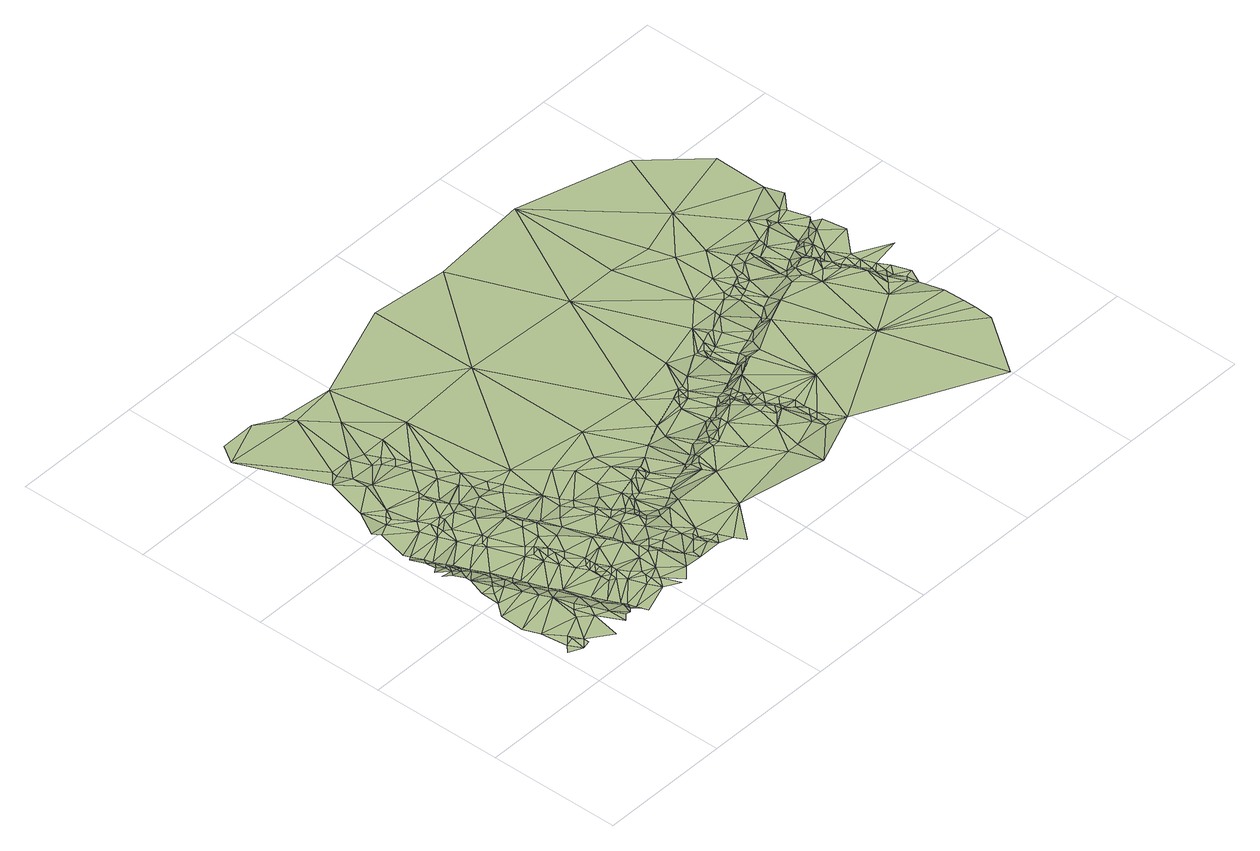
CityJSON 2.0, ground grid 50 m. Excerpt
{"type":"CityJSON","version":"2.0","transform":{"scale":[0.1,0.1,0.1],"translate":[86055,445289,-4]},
"CityObjects":{
"terrain1":{"type":"TINRelief","geometry":[{"type":"CompositeSurface","lod":"1","boundaries":[[[0,1,2]],[[0,3,1]],[[1,4,5]],[[3,4,1]],[[6,3,0]],[[6,0,7]],[[6,4,3]],[[8,5,4]],[[9,10,5]],[[6,8,4]],[[11,10,12]],[[13,11,14]],[[15,6,16]],[[17,13,18]],[[9,5,8]],[[15,8,6]],[[9,12,10]],[[19,18,13]],[[11,12,14]],[[17,18,20]],[[21,17,20]],[[19,13,14]],[[19,20,18]],[[22,23,24]],[[15,25,8]],[[25,9,8]],[[21,20,26]],[[27,28,29]],[[30,31,22]],[[23,27,29]],[[19,26,20]],[[31,23,22]],[[21,32,30]],[[33,25,15]],[[25,34,9]],[[21,26,35]],[[28,36,37]],[[15,38,39]],[[19,14,40]],[[33,34,25]],[[27,36,28]],[[32,31,30]],[[33,15,39]],[[31,41,23]],[[19,42,26]],[[37,43,44]],[[45,14,12]],[[23,46,27]],[[41,46,23]],[[21,35,47]],[[21,47,32]],[[36,48,37]],[[43,49,44]],[[9,50,12]],[[19,40,42]],[[38,51,39]],[[40,14,45]],[[52,36,27]],[[48,43,37]],[[42,35,26]],[[53,41,31]],[[46,52,27]],[[54,9,34]],[[50,45,12]],[[53,46,41]],[[52,48,36]],[[54,34,33]],[[32,55,31]],[[53,31,55]],[[33,39,56]],[[57,39,51]],[[58,52,46]],[[53,58,46]],[[59,50,9]],[[42,60,35]],[[35,60,47]],[[59,9,54]],[[60,32,47]],[[53,55,58]],[[61,42,40]],[[62,40,45]],[[54,33,56]],[[60,55,32]],[[63,45,50]],[[57,64,39]],[[61,60,42]],[[65,61,40]],[[62,65,40]],[[64,56,39]],[[63,50,59]],[[62,45,63]],[[49,66,67]],[[59,54,68]],[[69,49,43]],[[54,56,70]],[[63,59,68]],[[69,43,48]],[[57,71,64]],[[72,48,52]],[[68,54,70]],[[72,52,58]],[[73,70,56]],[[67,66,74]],[[64,75,56]],[[76,58,55]],[[75,73,56]],[[71,77,64]],[[78,74,79]],[[80,55,60]],[[81,82,71]],[[82,77,71]],[[77,75,64]],[[83,60,61]],[[83,61,65]],[[69,66,49]],[[84,65,62]],[[84,62,63]],[[85,78,79]],[[72,69,48]],[[86,63,68]],[[68,70,87]],[[74,66,79]],[[76,72,58]],[[88,70,73]],[[80,76,55]],[[89,73,75]],[[83,80,60]],[[77,90,75]],[[85,79,91]],[[83,65,84]],[[92,77,82]],[[93,82,94]],[[91,79,95]],[[84,63,86]],[[96,79,66]],[[96,95,79]],[[88,87,70]],[[86,68,97]],[[68,87,98]],[[99,69,72]],[[69,100,66]],[[85,91,101]],[[89,88,73]],[[68,98,97]],[[91,95,101]],[[99,102,69]],[[100,96,66]],[[103,76,80]],[[69,102,100]],[[96,101,95]],[[99,72,104]],[[105,72,76]],[[89,75,90]],[[105,76,103]],[[92,90,77]],[[103,80,106]],[[105,104,72]],[[93,92,82]],[[83,107,80]],[[83,84,108]],[[99,109,102]],[[106,80,107]],[[84,86,110]],[[105,103,106]],[[111,85,101]],[[99,104,109]],[[112,87,88]],[[113,96,100]],[[113,100,102]],[[108,84,114]],[[83,108,115]],[[89,112,88]],[[86,97,116]],[[87,117,98]],[[114,84,110]],[[83,115,107]],[[118,117,87]],[[112,118,87]],[[110,86,119]],[[98,120,97]],[[111,121,85]],[[119,86,116]],[[109,113,102]],[[115,108,114]],[[117,122,98]],[[96,123,101]],[[118,124,117]],[[89,125,112]],[[116,97,126]],[[120,126,97]],[[114,110,127]],[[89,90,125]],[[98,128,120]],[[124,122,117]],[[127,110,119]],[[105,129,104]],[[112,130,118]],[[122,128,98]],[[115,114,127]],[[131,109,104]],[[119,116,132]],[[130,124,118]],[[125,130,112]],[[92,133,90]],[[128,126,120]],[[134,121,135]],[[130,122,124]],[[136,125,90]],[[113,137,96]],[[132,116,126]],[[93,138,92]],[[127,119,132]],[[106,107,139]],[[115,140,107]],[[138,133,92]],[[141,136,90]],[[105,106,142]],[[131,113,109]],[[133,141,90]],[[129,131,104]],[[115,127,140]],[[93,143,138]],[[111,101,144]],[[93,145,143]],[[96,137,123]],[[146,121,111]],[[147,128,122]],[[140,139,107]],[[147,122,130]],[[127,132,148]],[[146,149,121]],[[150,101,123]],[[147,126,128]],[[149,135,121]],[[125,151,130]],[[138,152,133]],[[144,101,150]],[[105,142,129]],[[136,151,125]],[[138,143,152]],[[133,152,141]],[[131,153,113]],[[106,139,142]],[[140,127,148]],[[154,155,134]],[[141,151,136]],[[113,153,137]],[[132,126,156]],[[146,111,144]],[[129,157,131]],[[141,152,151]],[[143,158,159]],[[123,137,160]],[[157,161,131]],[[161,153,131]],[[143,159,152]],[[148,132,156]],[[156,126,147]],[[129,162,157]],[[163,139,140]],[[150,123,160]],[[137,153,164]],[[160,137,164]],[[147,130,165]],[[163,140,148]],[[130,151,165]],[[146,166,149]],[[166,135,149]],[[142,167,129]],[[168,134,135]],[[139,169,142]],[[167,162,129]],[[146,144,170]],[[162,161,157]],[[163,169,139]],[[171,151,152]],[[169,172,142]],[[172,167,142]],[[163,148,173]],[[163,174,169]],[[174,172,169]],[[144,150,175]],[[148,156,173]],[[159,176,152]],[[156,147,177]],[[178,161,162]],[[164,153,179]],[[160,164,180]],[[146,170,166]],[[150,160,180]],[[161,179,153]],[[171,152,176]],[[163,181,174]],[[147,165,177]],[[154,134,168]],[[167,178,162]],[[163,173,181]],[[171,182,151]],[[170,144,183]],[[151,182,165]],[[173,156,184]],[[156,177,184]],[[144,185,183]],[[144,175,185]],[[181,173,186]],[[165,187,177]],[[184,177,187]],[[178,188,161]],[[168,135,166]],[[180,164,179]],[[182,189,165]],[[171,190,182]],[[191,176,159]],[[175,150,180]],[[171,176,190]],[[161,188,179]],[[174,192,172]],[[193,166,170]],[[167,194,178]],[[172,192,167]],[[195,191,159]],[[196,190,176]],[[181,192,174]],[[197,189,182]],[[191,196,176]],[[170,183,198]],[[190,197,182]],[[173,184,199]],[[181,186,200]],[[201,187,165]],[[193,170,198]],[[184,187,201]],[[201,165,189]],[[173,199,186]],[[202,188,178]],[[196,203,190]],[[183,185,204]],[[191,203,196]],[[205,191,195]],[[194,202,178]],[[198,183,204]],[[203,197,190]],[[185,175,206]],[[175,180,207]],[[167,192,194]],[[180,179,208]],[[204,185,206]],[[181,200,192]],[[206,175,207]],[[179,188,208]],[[209,189,197]],[[184,201,210]],[[207,180,208]],[[202,211,188]],[[199,184,210]],[[212,191,205]],[[200,186,213]],[[214,166,193]],[[186,199,213]],[[201,189,209]],[[154,168,215]],[[205,195,216]],[[194,217,202]],[[191,218,203]],[[193,198,219]],[[211,208,188]],[[220,197,203]],[[202,217,211]],[[198,204,219]],[[194,192,217]],[[219,204,206]],[[168,166,214]],[[212,218,191]],[[209,197,220]],[[212,205,216]],[[200,221,192]],[[200,213,222]],[[195,223,216]],[[218,220,203]],[[199,210,224]],[[213,199,225]],[[200,222,221]],[[210,201,226]],[[225,199,224]],[[222,213,225]],[[214,193,219]],[[224,210,227]],[[201,209,228]],[[211,229,208]],[[211,217,229]],[[209,220,230]],[[212,216,231]],[[225,224,227]],[[227,210,232]],[[233,218,212]],[[229,217,192]],[[230,220,218]],[[226,201,228]],[[210,226,232]],[[233,212,231]],[[206,207,234]],[[231,216,235]],[[216,223,235]],[[209,236,228]],[[207,208,234]],[[222,225,237]],[[238,230,218]],[[233,238,218]],[[225,227,237]],[[209,230,239]],[[209,239,236]],[[233,231,238]],[[231,235,240]],[[235,223,240]],[[241,192,221]],[[227,232,242]],[[226,228,243]],[[219,206,234]],[[232,226,242]],[[236,244,228]],[[238,231,240]],[[240,223,245]],[[226,243,246]],[[215,168,247]],[[248,243,228]],[[222,249,221]],[[239,244,236]],[[242,226,246]],[[244,248,228]],[[229,192,241]],[[229,234,208]],[[246,243,248]],[[227,242,250]],[[222,237,251]],[[238,252,230]],[[237,227,250]],[[214,219,234]],[[230,252,239]],[[168,214,247]],[[239,253,244]],[[253,248,244]],[[242,246,254]],[[246,248,255]],[[241,221,249]],[[250,242,254]],[[222,251,249]],[[252,253,239]],[[255,248,253]],[[237,250,251]],[[254,246,255]],[[238,256,252]],[[257,238,240]],[[252,258,253]],[[257,240,245]],[[255,253,258]],[[250,254,259]],[[257,245,260]],[[254,255,259]],[[247,214,234]],[[256,258,252]],[[259,255,261]],[[255,258,262]],[[250,263,251]],[[257,256,238]],[[250,259,263]],[[261,255,262]],[[256,262,258]],[[263,259,261]],[[249,251,264]],[[241,249,265]],[[266,229,241]],[[267,262,256]],[[251,263,264]],[[268,261,262]],[[263,261,269]],[[268,262,267]],[[270,269,261]],[[249,264,265]],[[270,261,268]],[[271,263,269]],[[271,264,263]],[[272,234,229]],[[270,271,269]],[[273,267,256]],[[266,241,265]],[[273,256,257]],[[274,264,271]],[[275,270,268]],[[276,271,270]],[[268,267,277]],[[276,270,278]],[[276,274,271]],[[279,265,264]],[[275,278,270]],[[276,278,274]],[[279,264,274]],[[247,234,272]],[[275,268,277]],[[275,280,278]],[[278,279,274]],[[273,277,267]],[[266,272,229]],[[275,277,280]],[[280,281,278]],[[282,265,279]],[[281,279,278]],[[266,265,282]],[[280,277,283]],[[280,283,281]],[[283,277,284]],[[281,283,284]],[[281,282,279]],[[273,285,277]],[[284,277,285]],[[286,285,273]],[[281,284,287]],[[284,285,286]],[[288,273,257]],[[281,289,282]],[[284,286,287]],[[281,287,289]],[[266,282,290]],[[286,273,291]],[[289,292,282]],[[287,286,291]],[[289,287,293]],[[294,247,272]],[[290,282,292]],[[291,273,295]],[[296,288,257]],[[289,293,292]],[[287,291,297]],[[293,287,297]],[[295,273,288]],[[266,290,298]],[[266,298,272]],[[293,299,292]],[[293,297,299]],[[297,291,300]],[[297,300,301]],[[302,299,297]],[[291,295,300]],[[302,297,301]],[[302,303,299]],[[301,300,304]],[[305,292,299]],[[302,301,304]],[[306,290,292]],[[302,304,303]],[[307,300,295]],[[305,299,303]],[[307,304,300]],[[305,306,292]],[[308,303,304]],[[309,288,296]],[[310,298,290]],[[295,288,311]],[[308,305,303]],[[306,312,290]],[[312,310,290]],[[313,308,304]],[[307,313,304]],[[307,295,311]],[[309,311,288]],[[308,314,305]],[[313,315,308]],[[315,314,308]],[[314,306,305]],[[309,296,316]],[[317,313,307]],[[315,318,314]],[[317,315,313]],[[319,298,310]],[[318,306,314]],[[320,312,306]],[[312,321,310]],[[322,307,311]],[[309,323,311]],[[317,318,315]],[[320,321,312]],[[318,320,306]],[[324,317,307]],[[321,319,310]],[[322,324,307]],[[298,325,272]],[[326,294,272]],[[320,327,321]],[[309,316,323]],[[327,319,321]],[[317,328,318]],[[328,329,318]],[[322,311,330]],[[331,298,319]],[[332,327,320]],[[333,320,318]],[[316,296,334]],[[317,335,328]],[[332,319,327]],[[330,311,336]],[[329,333,318]],[[335,329,328]],[[324,337,317]],[[337,335,317]],[[311,323,336]],[[332,338,319]],[[332,320,333]],[[324,339,337]],[[322,340,324]],[[322,330,340]],[[335,341,329]],[[337,342,335]],[[339,342,337]],[[341,333,329]],[[343,339,324]],[[340,330,344]],[[344,330,336]],[[332,333,345]],[[342,341,335]],[[324,340,346]],[[332,347,338]],[[316,348,323]],[[331,319,338]],[[339,349,342]],[[336,323,350]],[[343,324,351]],[[343,349,339]],[[341,345,333]],[[350,323,348]],[[346,340,344]],[[351,324,346]],[[352,341,342]],[[316,353,348]],[[344,336,354]],[[349,352,342]],[[354,336,355]],[[356,345,341]],[[336,357,355]],[[336,350,357]],[[346,344,354]],[[352,356,341]],[[332,345,358]],[[343,359,349]],[[331,338,347]],[[343,351,359]],[[350,348,360]],[[360,348,353]],[[359,352,349]],[[316,334,353]],[[332,358,347]],[[356,361,345]],[[351,346,362]],[[357,350,363]],[[363,350,360]],[[346,354,364]],[[354,355,365]],[[359,351,362]],[[331,325,298]],[[355,357,365]],[[334,360,353]],[[361,358,345]],[[362,346,364]],[[357,363,366]],[[366,363,360]],[[326,272,325]],[[364,354,365]],[[365,357,366]],[[367,356,352]],[[359,367,352]],[[367,361,356]],[[359,362,367]],[[367,358,361]],[[368,347,358]],[[331,347,369]],[[367,370,358]],[[370,368,358]],[[366,360,371]],[[334,371,360]],[[368,372,347]],[[362,364,371]],[[365,366,371]],[[364,365,371]],[[372,369,347]],[[362,371,367]],[[367,373,370]],[[373,368,370]],[[374,372,368]],[[373,374,368]],[[331,369,375]],[[376,369,372]],[[377,373,367]],[[377,367,378]],[[376,372,379]],[[374,380,372]],[[377,374,373]],[[379,372,380]],[[367,371,378]],[[331,375,325]],[[374,381,380]],[[375,369,376]],[[376,379,382]],[[379,380,381]],[[377,383,374]],[[374,384,381]],[[382,379,381]],[[374,383,384]],[[377,378,383]],[[375,376,382]],[[382,381,385]],[[385,381,384]],[[378,371,386]],[[378,386,383]],[[386,384,383]],[[382,385,387]],[[375,382,387]],[[385,384,388]],[[386,389,384]],[[385,390,387]],[[334,391,371]],[[375,387,390]],[[385,392,390]],[[384,389,388]],[[385,388,392]],[[375,393,325]],[[386,371,394]],[[375,390,395]],[[388,389,396]],[[392,388,396]],[[392,397,390]],[[326,325,398]],[[386,394,389]],[[392,396,397]],[[390,397,395]],[[325,393,399]],[[375,395,393]],[[394,396,389]],[[334,400,391]],[[394,371,391]],[[397,396,401]],[[394,402,396]],[[396,402,401]],[[395,397,403]],[[398,325,399]],[[395,403,393]],[[394,404,402]],[[401,402,404]],[[397,401,405]],[[397,405,403]],[[403,406,393]],[[401,404,407]],[[394,408,404]],[[405,401,407]],[[403,409,406]],[[399,393,410]],[[393,406,411]],[[405,409,403]],[[408,407,404]],[[394,391,408]],[[405,412,409]],[[409,413,406]],[[405,407,412]],[[410,393,411]],[[409,412,413]],[[413,411,406]],[[414,412,407]],[[414,407,408]],[[399,410,415]],[[398,399,415]],[[413,412,416]],[[414,416,412]],[[413,416,417]],[[413,418,411]],[[413,417,418]],[[414,419,416]],[[417,416,419]],[[414,408,420]],[[408,391,421]],[[418,417,419]],[[418,422,411]],[[410,411,423]],[[418,419,424]],[[391,400,425]],[[414,426,419]],[[418,424,422]],[[423,411,422]],[[408,421,420]],[[414,420,426]],[[424,419,427]],[[424,427,422]],[[421,391,428]],[[429,427,419]],[[426,429,419]],[[415,410,430]],[[398,415,430]],[[423,422,431]],[[422,427,431]],[[432,426,420]],[[421,432,420]],[[426,433,429]],[[410,423,430]],[[428,391,434]],[[391,425,435]],[[429,436,427]],[[432,437,426]],[[421,438,432]],[[427,439,431]],[[437,433,426]],[[391,435,440]],[[438,437,432]],[[427,436,439]],[[433,441,429]],[[429,441,436]],[[421,442,438]],[[437,443,433]],[[391,440,434]],[[423,431,444]],[[439,436,441]],[[445,433,443]],[[445,441,433]],[[446,437,438]],[[421,428,447]],[[439,444,431]],[[448,442,421]],[[449,443,437]],[[442,446,438]],[[439,441,450]],[[448,421,451]],[[445,443,449]],[[449,437,446]],[[445,452,441]],[[421,447,451]],[[447,428,453]],[[453,428,454]],[[442,455,446]],[[448,456,442]],[[439,450,444]],[[450,441,452]],[[457,455,442]],[[456,457,442]],[[423,458,430]],[[423,444,458]],[[445,449,459]],[[449,446,460]],[[428,461,454]],[[428,434,461]],[[445,459,452]],[[449,460,462]],[[455,463,446]],[[448,464,456]],[[457,465,455]],[[398,430,466]],[[448,451,464]],[[449,462,459]],[[460,446,463]],[[467,453,454]],[[464,457,456]],[[465,463,455]],[[447,453,468]],[[468,453,467]],[[469,451,447]],[[470,464,451]],[[457,471,465]],[[470,451,469]],[[472,457,464]],[[460,473,462]],[[462,474,459]],[[465,471,463]],[[469,447,475]],[[460,463,473]],[[447,468,475]],[[467,454,476]],[[472,471,457]],[[468,467,477]],[[472,464,470]],[[450,452,478]],[[459,479,452]],[[444,450,478]],[[477,467,480]],[[473,474,462]],[[467,476,480]],[[476,454,461]],[[470,469,481]],[[474,482,459]],[[481,469,475]],[[473,463,471]],[[472,470,481]],[[475,468,483]],[[483,468,477]],[[459,482,479]],[[472,484,471]],[[481,475,483]],[[474,485,482]],[[477,480,486]],[[476,461,487]],[[478,452,479]],[[472,481,484]],[[480,476,487]],[[473,485,474]],[[483,477,486]],[[444,478,458]],[[486,480,487]],[[479,482,485]],[[473,488,485]],[[479,485,488]],[[473,471,489]],[[473,489,488]],[[484,490,471]],[[491,458,478]],[[478,479,492]],[[481,483,493]],[[484,481,493]],[[479,488,494]],[[491,478,495]],[[478,492,495]],[[492,479,494]],[[471,490,489]],[[430,458,496]],[[491,495,492]],[[488,489,494]],[[491,497,458]],[[491,492,497]],[[498,494,489]],[[492,494,499]],[[498,489,500]],[[489,490,500]],[[492,501,497]],[[498,499,494]],[[466,430,502]],[[497,496,458]],[[492,499,501]],[[430,496,502]],[[497,501,503]],[[497,503,496]]]}]}
},
"vertices":[
[74,130,28],[50,180,25],[30,160,20],[74,180,38],[73,200,38],[28,270,35],[97,150,38],[97,130,38],[163,240,37],[185,360,36],[4,330,36],[6,420,38],[164,400,37],[48,470,38],[140,450,39],[207,200,38],[185,90,38],[50,540,38],[74,510,38],[118,510,38],[97,540,39],[74,610,38],[53,670,37],[73,690,30],[26,690,39],[185,270,37],[118,560,32],[75,720,27],[52,740,30],[25,720,39],[73,630,36],[94,670,27],[120,650,23],[229,240,38],[207,290,37],[139,580,25],[72,760,22],[51,780,26],[254,110,38],[253,180,38],[162,510,27],[95,690,24],[158,540,27],[73,810,12],[29,830,27],[186,450,28],[95,720,20],[141,610,20],[83,780,11],[54,850,12],[208,400,26],[277,130,38],[100,740,14],[116,690,14],[253,310,25],[135,670,10],[277,240,25],[299,130,32],[114,720,11],[232,380,21],[165,610,9],[193,540,11],[209,490,10],[232,420,12],[320,180,22],[201,510,10],[164,910,11],[43,870,14],[255,380,12],[187,850,11],[290,290,11],[320,150,24],[210,790,10],[311,240,10],[74,990,12],[331,200,10],[232,740,9],[341,180,10],[49,1010,21],[120,1010,12],[253,700,10],[350,130,17],[350,150,10],[300,580,10],[322,520,10],[97,1100,25],[342,470,10],[385,330,12],[388,300,10],[411,290,11],[433,260,10],[140,1030,23],[456,200,10],[478,150,10],[365,110,11],[142,1010,21],[187,940,24],[365,420,10],[386,380,11],[210,850,21],[206,900,24],[164,1050,24],[209,870,24],[253,720,14],[232,830,24],[276,740,24],[277,720,23],[321,600,23],[320,560,16],[254,880,24],[342,520,17],[207,1170,26],[411,310,15],[253,900,24],[342,560,24],[343,580,24],[366,470,20],[390,360,11],[411,330,18],[365,510,24],[389,400,17],[142,1260,24],[410,380,22],[275,1010,23],[411,360,19],[434,310,21],[409,420,24],[366,540,24],[409,400,23],[322,810,24],[433,330,23],[298,880,24],[389,490,24],[476,220,22],[7,1570,29],[187,1300,24],[457,270,22],[297,960,24],[479,200,19],[390,670,24],[387,600,25],[479,240,24],[389,740,25],[496,180,23],[232,1170,18],[523,110,23],[206,1230,24],[477,420,24],[432,560,24],[186,1280,20],[299,1030,23],[523,290,25],[522,220,25],[322,920,24],[185,1640,29],[52,1640,28],[500,470,24],[340,850,24],[546,110,24],[590,150,25],[300,1010,18],[343,900,20],[367,850,19],[435,650,24],[319,960,18],[547,380,24],[272,1300,23],[411,760,22],[299,1550,29],[411,690,25],[300,1230,22],[567,290,24],[411,740,20],[479,580,18],[431,690,19],[366,1120,23],[592,270,24],[524,430,24],[408,870,24],[412,960,21],[387,1030,21],[453,650,19],[568,330,24],[321,1210,23],[524,470,18],[344,1170,23],[502,610,23],[546,420,18],[433,920,22],[568,360,19],[591,310,19],[637,200,20],[546,720,26],[319,1280,27],[477,830,21],[658,150,20],[610,270,19],[615,330,24],[342,1230,28],[592,540,21],[547,650,21],[612,450,23],[457,870,20],[636,290,24],[367,1190,28],[658,180,24],[387,1140,28],[410,1060,26],[453,990,27],[655,380,21],[610,490,21],[478,900,27],[704,220,24],[570,610,23],[389,1440,24],[275,1590,30],[726,180,24],[501,850,27],[703,270,21],[408,1280,29],[681,310,23],[568,670,26],[591,630,27],[748,150,21],[612,540,27],[614,560,27],[659,470,22],[637,510,26],[680,430,21],[569,880,27],[704,310,26],[727,220,20],[656,490,24],[725,240,22],[524,1280,28],[746,180,21],[682,400,21],[659,580,24],[748,250,27],[726,380,18],[771,180,27],[657,780,27],[682,490,17],[681,450,18],[704,420,12],[795,130,26],[703,470,11],[479,1570,27],[706,450,10],[703,720,27],[722,540,26],[704,630,27],[772,380,24],[750,410,10],[725,510,19],[740,500,9],[813,380,31],[926,220,32],[771,400,15],[750,520,14],[816,90,26],[773,510,10],[816,420,12],[790,560,25],[794,650,27],[791,720,28],[861,830,28],[836,430,18],[858,450,11],[813,560,20],[836,540,10],[839,580,26],[861,1300,28],[996,380,30],[860,580,23],[905,470,10],[861,560,13],[975,420,30],[868,550,10],[901,600,25],[927,470,14],[971,490,13],[951,630,26],[951,470,19],[975,470,22],[993,450,31],[1017,470,31],[1018,490,23],[1220,270,33],[1017,510,12],[1041,670,27],[1085,470,31],[1033,630,10],[1064,540,11],[860,1710,26],[1154,380,31],[1266,160,27],[1085,490,31],[1087,810,27],[1085,540,14],[1110,470,31],[1109,490,31],[1108,510,28],[1130,540,23],[1153,510,31],[1173,580,11],[1169,680,11],[1198,510,31],[1177,560,21],[1265,270,33],[1176,720,26],[1289,380,32],[1172,690,16],[1200,540,31],[1193,580,14],[1197,560,24],[1399,270,28],[1266,560,32],[1245,600,14],[1221,740,26],[1221,700,10],[1199,720,21],[1310,470,31],[1377,310,33],[1307,510,35],[1310,1280,28],[1154,1680,26],[1222,720,17],[1267,580,26],[1266,600,17],[1334,420,32],[1288,850,28],[1245,720,13],[1288,630,13],[1470,240,32],[1289,580,31],[1357,420,39],[1289,560,38],[1242,740,24],[1308,540,35],[1335,470,38],[1310,600,24],[1310,580,23],[1331,540,25],[1356,450,34],[1310,630,15],[1357,490,25],[1288,760,24],[1402,310,28],[1334,560,32],[1402,340,28],[1355,520,30],[1330,580,34],[1424,270,33],[1379,450,26],[1376,420,33],[1334,610,29],[1401,400,28],[1357,650,12],[1357,540,32],[1425,330,32],[1333,630,21],[1379,520,34],[1420,360,35],[1400,470,33],[1422,420,32],[1422,380,31],[1402,630,31],[1400,670,12],[1379,810,27],[1397,650,22],[1559,450,32],[1412,780,11],[1447,670,21],[1445,690,10],[1470,900,28],[1396,810,24],[1468,670,24],[1490,670,28],[1424,810,18],[1423,780,10],[1444,790,10],[1446,830,25],[1490,690,19],[1492,720,11],[1467,800,10],[1535,670,30],[1490,850,26],[1557,740,12],[1558,720,20],[1513,850,22],[1851,450,29],[1534,830,11],[1580,990,28],[1670,740,29],[1581,900,27],[1605,760,11],[1581,880,21],[1534,1710,28],[1513,1280,28],[1984,0,26],[1668,780,12],[1644,760,18],[1644,920,27],[1671,760,21],[1690,890,11],[1668,940,28],[1714,810,12],[1761,780,28],[1672,920,23],[1695,1170,28],[1694,1010,28],[1714,900,11],[1717,940,26],[1760,830,11],[1670,1260,29],[1739,910,11],[1738,940,21],[1755,960,27],[1782,930,11],[1851,810,28],[1915,740,29],[1782,1010,28],[1785,1120,28],[1782,960,24],[2142,220,28],[1869,850,18],[1826,990,25],[2009,540,28],[1873,880,11],[1852,1320,25],[1830,1030,28],[1897,810,28],[1892,870,14],[2141,420,29],[2144,290,30],[1871,990,18],[1912,850,26],[1919,790,27],[1872,1010,26],[2144,340,30],[1890,980,11],[1965,780,27],[1917,870,17],[1940,1030,22],[1940,900,13],[1986,830,28],[2053,670,27],[2006,740,27],[1964,870,25],[1942,1010,17],[2030,720,27],[1942,1000,11],[2053,580,28],[2096,540,28],[1987,810,28],[2009,760,27],[2010,780,27],[1987,1120,23],[1987,920,11],[1988,850,22],[2122,510,24],[1986,870,19],[2009,830,19],[2030,760,18],[2008,810,18],[1957,1590,26],[2074,600,28],[2073,650,19],[2053,700,21],[2053,720,19],[2032,830,30],[2054,760,30],[2032,880,29],[2008,900,25],[2077,670,20],[2120,560,20],[2097,630,22],[2009,1050,21],[2028,940,11],[2099,600,20],[2077,720,29],[2009,920,16],[2098,670,28],[2076,760,30],[2032,920,18],[2121,630,29],[2144,560,30],[2053,920,22],[2094,920,28],[2160,850,30],[2031,1080,22],[2053,1050,12],[2210,690,29],[2100,960,13],[2032,1060,18],[2144,1190,23],[2097,1080,18],[2122,970,16],[2142,990,11],[2144,940,29],[2118,1070,11],[2144,1390,27],[2166,1120,23]
]}
